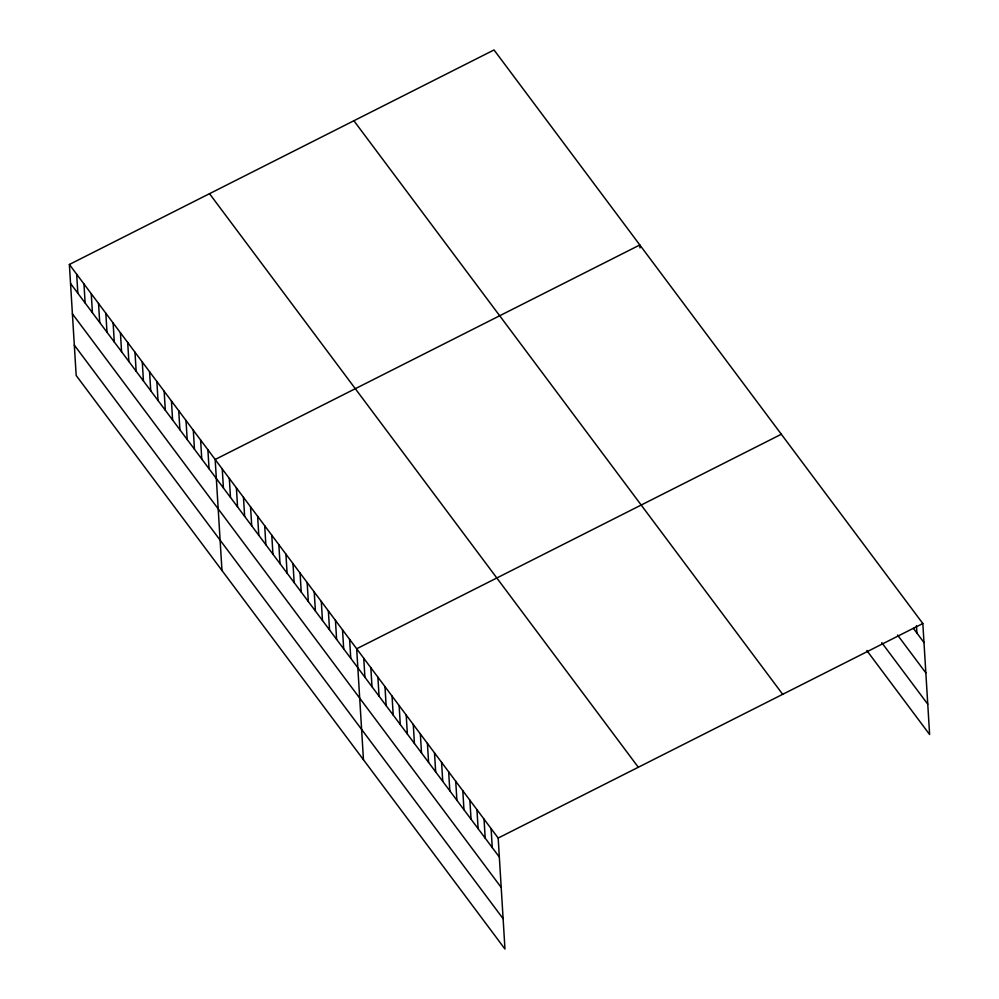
<?xml version="1.0" encoding="UTF-8"?>
<svg xmlns="http://www.w3.org/2000/svg" width="999" height="999" viewBox="0 0 999 999"><rect width="100%" height="100%" fill="white"/><g stroke="black" fill="none" stroke-linecap="round" stroke-linejoin="round"><path stroke-width="1.5" d="M69.381 264.473L498.176 838.049L504.97 949.05L76.174 375.474L69.381 264.473L494.03 49.95L922.826 623.526L929.619 734.527L866.82 650.536M781.318 434.253L356.68 648.776L363.461 759.764M498.176 838.049L922.826 623.526M913.373 628.346L923.988 642.544M897.539 635.039L925.848 672.901M881.767 642.657L927.759 704.17M353.896 120.742L782.692 694.317M209.515 193.681L638.311 767.257M70.554 283.491L499.338 857.067M72.403 313.836L501.198 887.424M74.313 345.117L503.109 918.693M916.47 625.761L916.907 633.079M639.997 247.889L639.822 244.967L215.172 459.49L221.965 570.491M491.096 828.583L492.27 847.602M484.028 819.118L485.189 838.136M476.948 809.652L478.109 828.671M469.88 800.199L471.041 819.205M462.799 790.733L463.961 809.739M455.731 781.268L456.893 800.274M448.651 771.802L449.812 790.821M441.57 762.337L442.744 781.355M434.503 752.871L435.664 771.89M427.422 743.406L428.583 762.424M420.354 733.94L421.516 752.959M413.274 724.487L414.435 743.493M406.206 715.022L407.367 734.028M399.125 705.556L400.287 724.562M392.045 696.091L393.219 715.097M384.977 686.625L386.138 705.644M377.897 677.16L379.058 696.178M370.829 667.694L371.99 686.713M363.748 658.229L364.91 677.247M349.6 639.31L350.761 658.316M342.52 629.845L343.693 648.851M335.452 620.379L336.613 639.385M328.371 610.913L329.533 629.932M321.303 601.448L322.465 620.466M314.223 591.982L315.384 611.001M307.155 582.517L308.316 601.535M300.075 573.051L301.236 592.07M292.994 563.598L294.168 582.604M285.926 554.133L287.088 573.139M278.846 544.667L280.007 563.673M271.778 535.202L272.939 554.22M264.698 525.736L265.859 544.755M257.63 516.271L258.791 535.289M250.549 506.805L251.711 525.824M243.469 497.34L244.643 516.358M236.401 487.887L237.562 506.893M229.32 478.421L230.482 497.427M222.253 468.956L223.414 487.962M207.879 449.737L209.053 468.756M200.599 439.985L201.761 459.003M193.307 430.232L194.468 449.25M186.014 420.492L187.175 439.498M178.734 410.739L179.895 429.745M171.441 400.986L172.602 419.992M164.148 391.233L165.31 410.252M156.855 381.481L158.017 400.499M149.575 371.728L150.737 390.746M142.283 361.975L143.444 380.994M134.99 352.235L136.151 371.241M127.697 342.482L128.859 361.488M120.417 332.729L121.578 351.748M113.124 322.977L114.286 341.995M105.832 313.224L106.993 332.242M98.539 303.471L99.713 322.49M91.259 293.731L92.42 312.737M83.966 283.978L85.127 302.984M76.673 274.226L77.835 293.231"/></g></svg>
